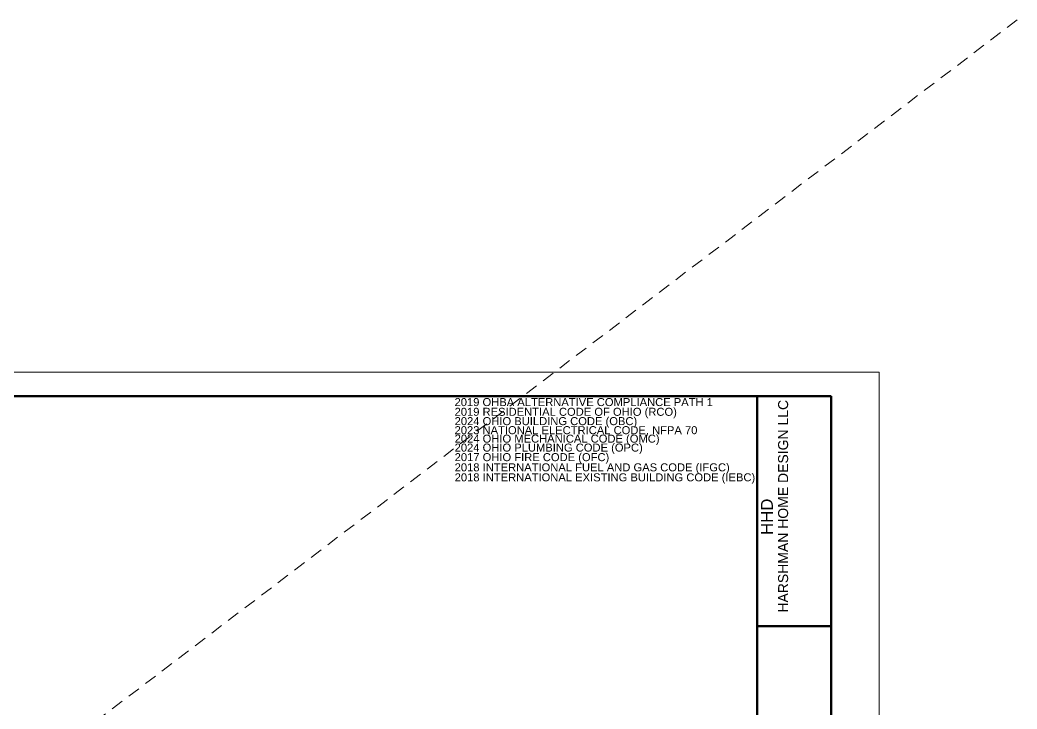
# Model space of a CAD drawing. Header units: inches. Extents: x -4443104 to -4439086, y 793046 to 798506.
# Drawn here: x -4440285 to -4439288, y 797778 to 798467 of the extents above; entities that cross this region are included whole.
import ezdxf

# ---------------------------------------------------------------- set-up
doc = ezdxf.new("R2010")
doc.units = ezdxf.units.IN
doc.header["$MEASUREMENT"] = 0
doc.linetypes.add('DGN Style 2', pattern=[20.825219, 12.495132, -8.330088])
doc.layers.add('Level 1', color=7, linetype='Continuous', lineweight=0)
doc.layers.add('Level 3', color=7, linetype='Continuous', lineweight=0)
doc.styles.add('Style-Arial', font='arial.ttf')

# ---------------------------------------------------------------- blocks, each defined once
blk = doc.blocks.new('CODES')
at = {"layer": 'Level 3', "color": 7, "linetype": 'Continuous', "lineweight": 13, "style": 'Style-Arial'}
for s, p in [('2019 OHBA ALTERNATIVE COMPLIANCE PATH 1', (0, 0)), ('2019 RESIDENTIAL CODE OF OHIO (RCO)', (0.04, -9.72)), ('2024 OHIO BUILDING CODE (OBC)', (0.08, -19.06)), ('2023 NATIONAL ELECTRICAL CODE, NFPA 70', (0.02, -28.1)), ('2024 OHIO MECHANICAL CODE (OMC)', (0.11, -36.57)), ('2024 OHIO PLUMBING CODE (OPC)', (0.08, -45.5)), ('2017 OHIO FIRE CODE (OFC)', (0.1, -55.06)), ('2018 INTERNATIONAL FUEL AND GAS CODE (IFGC)', (0.11, -65.24)), ('2018 INTERNATIONAL EXISTING BUILDING CODE (IEBC)', (0.12, -75.24))]:
    blk.add_text(s, height=8, dxfattribs=at).set_placement(p)

msp = doc.modelspace()

# ---------------------------------------------------------------- linework, layer by layer
at = {"layer": 'Level 1', "color": 7, "linetype": 'Continuous', "lineweight": 0}
for p in [(-4441154.0755, 798114.9512), (-4439426.0755, 796962.9512)]:
    msp.add_line(p, (-4439426.0755, 798114.9512), dxfattribs=at)
at = {"layer": 'Level 1', "color": 7, "linetype": 'Continuous', "lineweight": 53}
for p, q in [((-4441106.0755, 798090.9512), (-4439474.0755, 798090.9512)), ((-4439548.0755, 796986.9512), (-4439548.0755, 798090.9512)), ((-4439474.0755, 796986.9512), (-4439474.0755, 798090.9512)), ((-4439548.4811, 797861.1829), (-4439474.4811, 797861.1829))]:
    msp.add_line(p, q, dxfattribs=at)
at = {"layer": 'Level 1', "color": 7, "linetype": 'Continuous', "lineweight": 40}
msp.add_line((-4439548.0755, 798090.9512), (-4439474.0755, 798090.9512), dxfattribs=at)
msp.add_line((-4439548.0755, 798090.9512), (-4439474.0755, 798090.9512), dxfattribs=at)
msp.add_line((-4439548.0755, 798090.9512), (-4439474.0755, 798090.9512), dxfattribs=at)
at = {"layer": 'Level 3', "color": 120, "linetype": 'DGN Style 2', "lineweight": 13}
msp.add_line((-4439288.1557, 798467.1443), (-4441266.7495, 796960.8973), dxfattribs=at)

# ---------------------------------------------------------------- block references
at = {"layer": 'Level 3', "color": 7, "linetype": 'Continuous', "lineweight": 13}
msp.add_blockref('CODES', (-4439850.6305, 798081.1309), dxfattribs=at)

# ---------------------------------------------------------------- texts
at = {"layer": 'Level 3', "color": 7, "linetype": 'Continuous', "lineweight": 13, "style": 'Style-Arial'}
msp.add_text('HARSHMAN HOME DESIGN LLC', height=10, rotation=90, dxfattribs=at).set_placement((-4439517.0791, 797874.6515))
at = {"layer": 'Level 3', "color": 7, "lineweight": 13, "style": 'Style-Arial'}
msp.add_text('HHD', height=12, rotation=90, dxfattribs=at).set_placement((-4439532.3299, 797952.3075))

doc.saveas('drawing.dxf')
